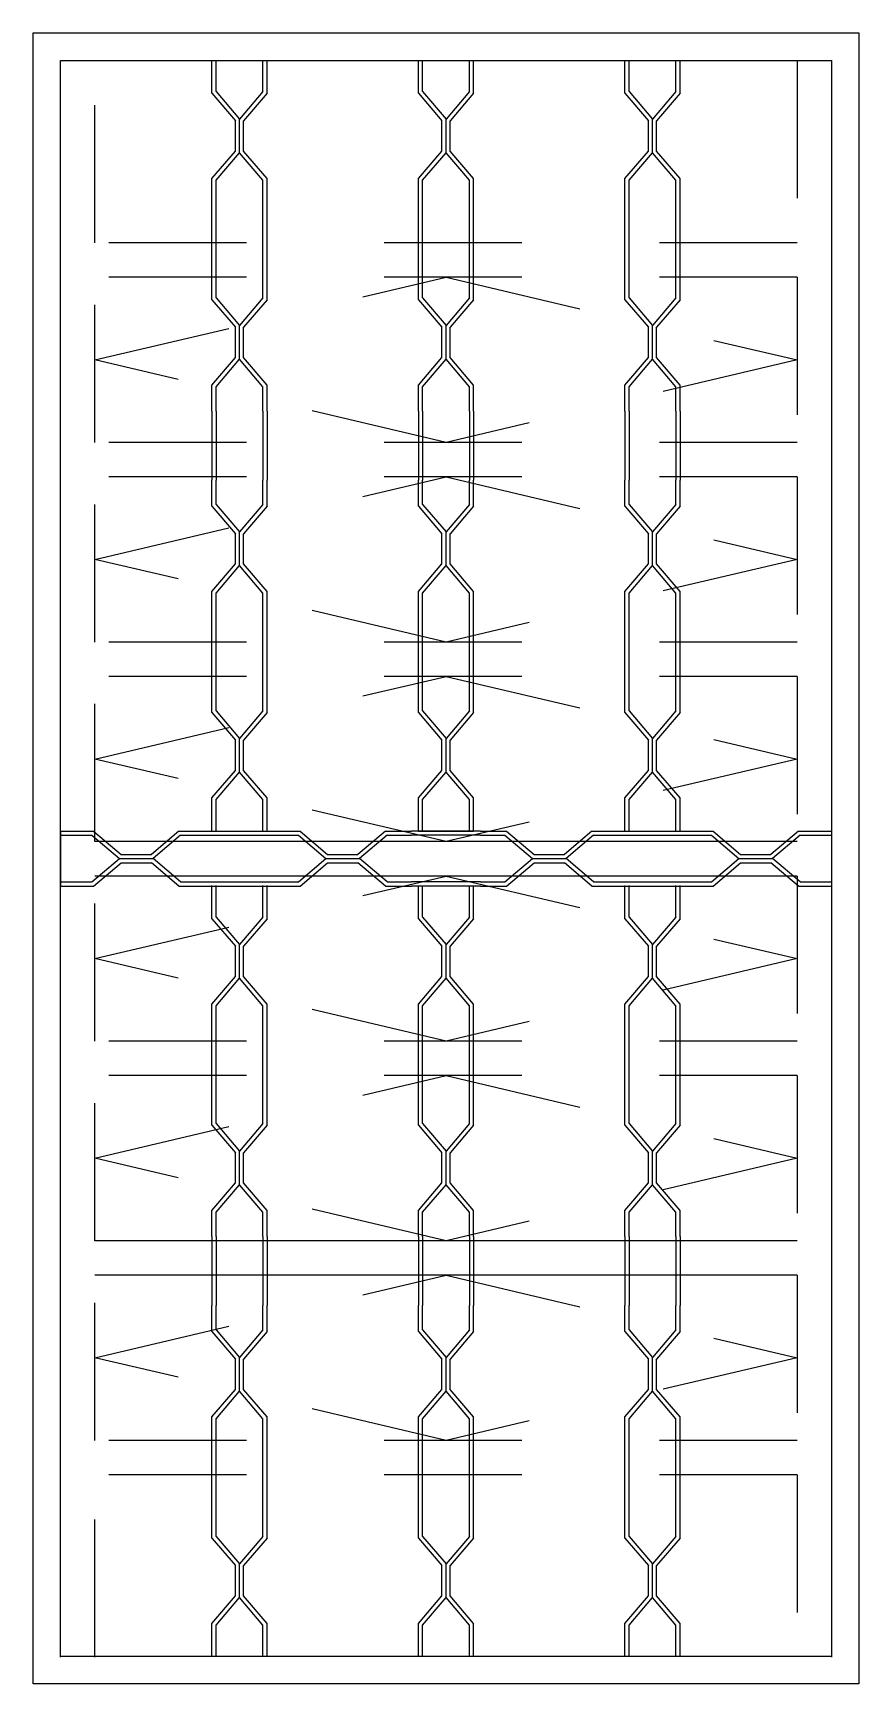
# Model space of a CAD drawing. Header units: millimetres. Extents: x 339.97 to 340.57, y 1310.04 to 1311.24.
import ezdxf

# ---------------------------------------------------------------- set-up
doc = ezdxf.new("R2010")
doc.units = ezdxf.units.MM
doc.header["$LTSCALE"] = 0.5
doc.linetypes.add('HIDDEN2', pattern=[0.1875, 0.125, -0.0625])
doc.layers.add('Gravia_Janelas', color=1, linetype='Continuous')
doc.layers.add('Gravia_Janelas_hidden2', color=1, linetype='HIDDEN2')

msp = doc.modelspace()

# ---------------------------------------------------------------- linework, layer by layer
at = {"layer": 'Gravia_Janelas', "color": 2}
for p, q in [((339.9651, 1310.0445), (339.9651, 1311.244)), ((339.9651, 1311.244), (340.5651, 1311.244)), ((340.5651, 1311.244), (340.5651, 1310.0445)), ((340.5651, 1310.0445), (339.9651, 1310.0445))]:
    msp.add_line(p, q, dxfattribs=at)
at = {"layer": 'Gravia_Janelas'}
for p, q in [((339.9851, 1310.0645), (339.9851, 1311.224)), ((339.9851, 1311.224), (340.5451, 1311.224)), ((340.0951, 1311.2002), (340.0951, 1311.2242)), ((340.0981, 1311.2015), (340.0981, 1311.2242)), ((340.1321, 1311.2015), (340.1321, 1311.2242)), ((340.1351, 1311.2002), (340.1351, 1311.2242)), ((340.2451, 1311.2002), (340.2451, 1311.2242)), ((340.2481, 1311.2015), (340.2481, 1311.2242)), ((340.2821, 1311.2015), (340.2821, 1311.2242)), ((340.2851, 1311.2002), (340.2851, 1311.2242)), ((340.3951, 1311.2002), (340.3951, 1311.2242)), ((340.3981, 1311.2015), (340.3981, 1311.2242)), ((340.4321, 1311.2015), (340.4321, 1311.2242)), ((340.4351, 1311.2002), (340.4351, 1311.2242)), ((340.5451, 1311.224), (340.5451, 1310.0645)), ((340.0951, 1311.2002), (340.1121, 1311.1802)), ((340.0981, 1311.2015), (340.1151, 1311.1815)), ((340.1321, 1311.2015), (340.1151, 1311.1815)), ((340.1351, 1311.2002), (340.1181, 1311.1802)), ((340.2451, 1311.2002), (340.2621, 1311.1802)), ((340.2481, 1311.2015), (340.2651, 1311.1815)), ((340.2821, 1311.2015), (340.2651, 1311.1815)), ((340.2851, 1311.2002), (340.2681, 1311.1802)), ((340.3951, 1311.2002), (340.4121, 1311.1802)), ((340.3981, 1311.2015), (340.4151, 1311.1815)), ((340.4321, 1311.2015), (340.4151, 1311.1815)), ((340.4351, 1311.2002), (340.4181, 1311.1802)), ((340.1121, 1311.1692), (340.1121, 1311.1802)), ((340.1151, 1311.1692), (340.1151, 1311.1815)), ((340.1151, 1311.1692), (340.1151, 1311.1815)), ((340.1181, 1311.1692), (340.1181, 1311.1802)), ((340.2621, 1311.1692), (340.2621, 1311.1802)), ((340.2651, 1311.1692), (340.2651, 1311.1815)), ((340.2651, 1311.1692), (340.2651, 1311.1815)), ((340.2681, 1311.1692), (340.2681, 1311.1802)), ((340.4121, 1311.1692), (340.4121, 1311.1802)), ((340.4151, 1311.1692), (340.4151, 1311.1815)), ((340.4151, 1311.1692), (340.4151, 1311.1815)), ((340.4181, 1311.1692), (340.4181, 1311.1802)), ((340.1121, 1311.1582), (340.1121, 1311.1692)), ((340.1151, 1311.157), (340.1151, 1311.1692)), ((340.1151, 1311.157), (340.1151, 1311.1692)), ((340.1181, 1311.1582), (340.1181, 1311.1692)), ((340.2621, 1311.1582), (340.2621, 1311.1692)), ((340.2651, 1311.157), (340.2651, 1311.1692)), ((340.2651, 1311.157), (340.2651, 1311.1692)), ((340.2681, 1311.1582), (340.2681, 1311.1692)), ((340.4121, 1311.1582), (340.4121, 1311.1692)), ((340.4151, 1311.157), (340.4151, 1311.1692)), ((340.4151, 1311.157), (340.4151, 1311.1692)), ((340.4181, 1311.1582), (340.4181, 1311.1692)), ((340.0951, 1311.1382), (340.1121, 1311.1582)), ((340.0981, 1311.137), (340.1151, 1311.157)), ((340.1321, 1311.137), (340.1151, 1311.157)), ((340.1351, 1311.1382), (340.1181, 1311.1582)), ((340.2451, 1311.1382), (340.2621, 1311.1582)), ((340.2481, 1311.137), (340.2651, 1311.157)), ((340.2821, 1311.137), (340.2651, 1311.157)), ((340.2851, 1311.1382), (340.2681, 1311.1582)), ((340.3951, 1311.1382), (340.4121, 1311.1582)), ((340.3981, 1311.137), (340.4151, 1311.157)), ((340.4321, 1311.137), (340.4151, 1311.157)), ((340.4351, 1311.1382), (340.4181, 1311.1582)), ((340.0951, 1311.0502), (340.0951, 1311.1382)), ((340.1351, 1311.0502), (340.1351, 1311.1382)), ((340.2451, 1311.0502), (340.2451, 1311.1382)), ((340.2851, 1311.0502), (340.2851, 1311.1382)), ((340.3951, 1311.0502), (340.3951, 1311.1382)), ((340.4351, 1311.0502), (340.4351, 1311.1382)), ((340.0981, 1311.0515), (340.0981, 1311.137)), ((340.1321, 1311.0515), (340.1321, 1311.137)), ((340.2481, 1311.0515), (340.2481, 1311.137)), ((340.2821, 1311.0515), (340.2821, 1311.137)), ((340.3981, 1311.0515), (340.3981, 1311.137)), ((340.4321, 1311.0515), (340.4321, 1311.137)), ((340.0951, 1311.0502), (340.1121, 1311.0302)), ((340.0981, 1311.0515), (340.1151, 1311.0315)), ((340.1321, 1311.0515), (340.1151, 1311.0315)), ((340.1351, 1311.0502), (340.1181, 1311.0302)), ((340.2451, 1311.0502), (340.2621, 1311.0302)), ((340.2481, 1311.0515), (340.2651, 1311.0315)), ((340.2821, 1311.0515), (340.2651, 1311.0315)), ((340.2851, 1311.0502), (340.2681, 1311.0302)), ((340.3951, 1311.0502), (340.4121, 1311.0302)), ((340.3981, 1311.0515), (340.4151, 1311.0315)), ((340.4321, 1311.0515), (340.4151, 1311.0315)), ((340.4351, 1311.0502), (340.4181, 1311.0302)), ((340.1121, 1311.0192), (340.1121, 1311.0302)), ((340.1151, 1311.0192), (340.1151, 1311.0315)), ((340.1151, 1311.0192), (340.1151, 1311.0315)), ((340.1181, 1311.0192), (340.1181, 1311.0302)), ((340.2621, 1311.0192), (340.2621, 1311.0302)), ((340.2651, 1311.0192), (340.2651, 1311.0315)), ((340.2651, 1311.0192), (340.2651, 1311.0315)), ((340.2681, 1311.0192), (340.2681, 1311.0302)), ((340.4121, 1311.0192), (340.4121, 1311.0302)), ((340.4151, 1311.0192), (340.4151, 1311.0315)), ((340.4151, 1311.0192), (340.4151, 1311.0315)), ((340.4181, 1311.0192), (340.4181, 1311.0302)), ((340.1121, 1311.0082), (340.1121, 1311.0192)), ((340.1151, 1311.007), (340.1151, 1311.0192)), ((340.1151, 1311.007), (340.1151, 1311.0192)), ((340.1181, 1311.0082), (340.1181, 1311.0192)), ((340.2621, 1311.0082), (340.2621, 1311.0192)), ((340.2651, 1311.007), (340.2651, 1311.0192)), ((340.2651, 1311.007), (340.2651, 1311.0192)), ((340.2681, 1311.0082), (340.2681, 1311.0192)), ((340.4121, 1311.0082), (340.4121, 1311.0192)), ((340.4151, 1311.007), (340.4151, 1311.0192)), ((340.4151, 1311.007), (340.4151, 1311.0192)), ((340.4181, 1311.0082), (340.4181, 1311.0192)), ((340.0951, 1310.9882), (340.1121, 1311.0082)), ((340.0981, 1310.987), (340.1151, 1311.007)), ((340.1321, 1310.987), (340.1151, 1311.007)), ((340.1351, 1310.9882), (340.1181, 1311.0082)), ((340.2451, 1310.9882), (340.2621, 1311.0082)), ((340.2481, 1310.987), (340.2651, 1311.007)), ((340.2821, 1310.987), (340.2651, 1311.007)), ((340.2851, 1310.9882), (340.2681, 1311.0082)), ((340.3951, 1310.9882), (340.4121, 1311.0082)), ((340.3981, 1310.987), (340.4151, 1311.007)), ((340.4321, 1310.987), (340.4151, 1311.007)), ((340.4351, 1310.9882), (340.4181, 1311.0082)), ((340.0951, 1310.9692), (340.0951, 1310.9882)), ((340.0981, 1310.9692), (340.0981, 1310.987)), ((340.1321, 1310.9692), (340.1321, 1310.987)), ((340.1351, 1310.9692), (340.1351, 1310.9882)), ((340.2451, 1310.9692), (340.2451, 1310.9882)), ((340.2481, 1310.9692), (340.2481, 1310.987)), ((340.2821, 1310.9692), (340.2821, 1310.987)), ((340.2851, 1310.9692), (340.2851, 1310.9882)), ((340.3951, 1310.9692), (340.3951, 1310.9882)), ((340.3981, 1310.9692), (340.3981, 1310.987)), ((340.4321, 1310.9692), (340.4321, 1310.987)), ((340.4351, 1310.9692), (340.4351, 1310.9882)), ((340.0951, 1310.9692), (340.0951, 1310.9192)), ((340.0981, 1310.9692), (340.0981, 1310.9192)), ((340.1321, 1310.9692), (340.1321, 1310.9192)), ((340.1351, 1310.9692), (340.1351, 1310.9192)), ((340.2451, 1310.9692), (340.2451, 1310.9192)), ((340.2481, 1310.9692), (340.2481, 1310.9192)), ((340.2821, 1310.9692), (340.2821, 1310.9192)), ((340.2851, 1310.9692), (340.2851, 1310.9192)), ((340.3951, 1310.9692), (340.3951, 1310.9192)), ((340.3981, 1310.9692), (340.3981, 1310.9192)), ((340.4321, 1310.9692), (340.4321, 1310.9192)), ((340.4351, 1310.9692), (340.4351, 1310.9192)), ((340.0951, 1310.9002), (340.0951, 1310.9192)), ((340.0981, 1310.9015), (340.0981, 1310.9192)), ((340.1321, 1310.9015), (340.1321, 1310.9192)), ((340.1351, 1310.9002), (340.1351, 1310.9192)), ((340.2451, 1310.9002), (340.2451, 1310.9192)), ((340.2481, 1310.9015), (340.2481, 1310.9192)), ((340.2821, 1310.9015), (340.2821, 1310.9192)), ((340.2851, 1310.9002), (340.2851, 1310.9192)), ((340.3951, 1310.9002), (340.3951, 1310.9192)), ((340.3981, 1310.9015), (340.3981, 1310.9192)), ((340.4321, 1310.9015), (340.4321, 1310.9192)), ((340.4351, 1310.9002), (340.4351, 1310.9192)), ((340.0951, 1310.9002), (340.1121, 1310.8802)), ((340.0981, 1310.9015), (340.1151, 1310.8815)), ((340.1321, 1310.9015), (340.1151, 1310.8815)), ((340.1351, 1310.9002), (340.1181, 1310.8802)), ((340.2451, 1310.9002), (340.2621, 1310.8802)), ((340.2481, 1310.9015), (340.2651, 1310.8815)), ((340.2821, 1310.9015), (340.2651, 1310.8815)), ((340.2851, 1310.9002), (340.2681, 1310.8802)), ((340.3951, 1310.9002), (340.4121, 1310.8802)), ((340.3981, 1310.9015), (340.4151, 1310.8815)), ((340.4321, 1310.9015), (340.4151, 1310.8815)), ((340.4351, 1310.9002), (340.4181, 1310.8802)), ((340.1121, 1310.8692), (340.1121, 1310.8802)), ((340.1151, 1310.8692), (340.1151, 1310.8815)), ((340.1151, 1310.8692), (340.1151, 1310.8815)), ((340.1181, 1310.8692), (340.1181, 1310.8802)), ((340.2621, 1310.8692), (340.2621, 1310.8802)), ((340.2651, 1310.8692), (340.2651, 1310.8815)), ((340.2651, 1310.8692), (340.2651, 1310.8815)), ((340.2681, 1310.8692), (340.2681, 1310.8802)), ((340.4121, 1310.8692), (340.4121, 1310.8802)), ((340.4151, 1310.8692), (340.4151, 1310.8815)), ((340.4151, 1310.8692), (340.4151, 1310.8815)), ((340.4181, 1310.8692), (340.4181, 1310.8802)), ((340.1121, 1310.8582), (340.1121, 1310.8692)), ((340.1151, 1310.857), (340.1151, 1310.8692)), ((340.1151, 1310.857), (340.1151, 1310.8692)), ((340.1181, 1310.8582), (340.1181, 1310.8692)), ((340.2621, 1310.8582), (340.2621, 1310.8692)), ((340.2651, 1310.857), (340.2651, 1310.8692)), ((340.2651, 1310.857), (340.2651, 1310.8692)), ((340.2681, 1310.8582), (340.2681, 1310.8692)), ((340.4121, 1310.8582), (340.4121, 1310.8692)), ((340.4151, 1310.857), (340.4151, 1310.8692)), ((340.4151, 1310.857), (340.4151, 1310.8692)), ((340.4181, 1310.8582), (340.4181, 1310.8692)), ((340.0951, 1310.8382), (340.1121, 1310.8582)), ((340.0981, 1310.837), (340.1151, 1310.857)), ((340.1321, 1310.837), (340.1151, 1310.857)), ((340.1351, 1310.8382), (340.1181, 1310.8582)), ((340.2451, 1310.8382), (340.2621, 1310.8582)), ((340.2481, 1310.837), (340.2651, 1310.857)), ((340.2821, 1310.837), (340.2651, 1310.857)), ((340.2851, 1310.8382), (340.2681, 1310.8582)), ((340.3951, 1310.8382), (340.4121, 1310.8582)), ((340.3981, 1310.837), (340.4151, 1310.857)), ((340.4321, 1310.837), (340.4151, 1310.857)), ((340.4351, 1310.8382), (340.4181, 1310.8582)), ((340.0951, 1310.7502), (340.0951, 1310.8382)), ((340.1351, 1310.7502), (340.1351, 1310.8382)), ((340.2451, 1310.7502), (340.2451, 1310.8382)), ((340.2851, 1310.7502), (340.2851, 1310.8382)), ((340.3951, 1310.7502), (340.3951, 1310.8382)), ((340.4351, 1310.7502), (340.4351, 1310.8382)), ((340.0981, 1310.7515), (340.0981, 1310.837)), ((340.1321, 1310.7515), (340.1321, 1310.837)), ((340.2481, 1310.7515), (340.2481, 1310.837)), ((340.2821, 1310.7515), (340.2821, 1310.837)), ((340.3981, 1310.7515), (340.3981, 1310.837)), ((340.4321, 1310.7515), (340.4321, 1310.837)), ((340.0951, 1310.7502), (340.1121, 1310.7302)), ((340.0981, 1310.7515), (340.1151, 1310.7315)), ((340.1321, 1310.7515), (340.1151, 1310.7315)), ((340.1351, 1310.7502), (340.1181, 1310.7302)), ((340.2451, 1310.7502), (340.2621, 1310.7302)), ((340.2481, 1310.7515), (340.2651, 1310.7315)), ((340.2821, 1310.7515), (340.2651, 1310.7315)), ((340.2851, 1310.7502), (340.2681, 1310.7302)), ((340.3951, 1310.7502), (340.4121, 1310.7302)), ((340.3981, 1310.7515), (340.4151, 1310.7315)), ((340.4321, 1310.7515), (340.4151, 1310.7315)), ((340.4351, 1310.7502), (340.4181, 1310.7302)), ((340.1121, 1310.7192), (340.1121, 1310.7302)), ((340.1151, 1310.7192), (340.1151, 1310.7315)), ((340.1151, 1310.7192), (340.1151, 1310.7315)), ((340.1181, 1310.7192), (340.1181, 1310.7302)), ((340.2621, 1310.7192), (340.2621, 1310.7302)), ((340.2651, 1310.7192), (340.2651, 1310.7315)), ((340.2651, 1310.7192), (340.2651, 1310.7315)), ((340.2681, 1310.7192), (340.2681, 1310.7302)), ((340.4121, 1310.7192), (340.4121, 1310.7302)), ((340.4151, 1310.7192), (340.4151, 1310.7315)), ((340.4151, 1310.7192), (340.4151, 1310.7315)), ((340.4181, 1310.7192), (340.4181, 1310.7302)), ((340.1121, 1310.7082), (340.1121, 1310.7192)), ((340.1151, 1310.707), (340.1151, 1310.7192)), ((340.1151, 1310.707), (340.1151, 1310.7192)), ((340.1181, 1310.7082), (340.1181, 1310.7192)), ((340.2621, 1310.7082), (340.2621, 1310.7192)), ((340.2651, 1310.707), (340.2651, 1310.7192)), ((340.2651, 1310.707), (340.2651, 1310.7192)), ((340.2681, 1310.7082), (340.2681, 1310.7192)), ((340.4121, 1310.7082), (340.4121, 1310.7192)), ((340.4151, 1310.707), (340.4151, 1310.7192)), ((340.4151, 1310.707), (340.4151, 1310.7192)), ((340.4181, 1310.7082), (340.4181, 1310.7192)), ((340.0951, 1310.6882), (340.1121, 1310.7082)), ((340.0981, 1310.687), (340.1151, 1310.707)), ((340.1321, 1310.687), (340.1151, 1310.707)), ((340.1351, 1310.6882), (340.1181, 1310.7082)), ((340.2451, 1310.6882), (340.2621, 1310.7082)), ((340.2481, 1310.687), (340.2651, 1310.707)), ((340.2821, 1310.687), (340.2651, 1310.707)), ((340.2851, 1310.6882), (340.2681, 1310.7082)), ((340.3951, 1310.6882), (340.4121, 1310.7082)), ((340.3981, 1310.687), (340.4151, 1310.707)), ((340.4321, 1310.687), (340.4151, 1310.707)), ((340.4351, 1310.6882), (340.4181, 1310.7082)), ((340.0951, 1310.6642), (340.0951, 1310.6882)), ((340.0981, 1310.6642), (340.0981, 1310.687)), ((340.1321, 1310.6642), (340.1321, 1310.687)), ((340.1351, 1310.6642), (340.1351, 1310.6882)), ((340.2451, 1310.6642), (340.2451, 1310.6882)), ((340.2481, 1310.6642), (340.2481, 1310.687)), ((340.2821, 1310.6642), (340.2821, 1310.687)), ((340.2851, 1310.6642), (340.2851, 1310.6882)), ((340.3951, 1310.6642), (340.3951, 1310.6882)), ((340.3981, 1310.6642), (340.3981, 1310.687)), ((340.4321, 1310.6642), (340.4321, 1310.687)), ((340.4351, 1310.6642), (340.4351, 1310.6882)), ((339.9851, 1310.6642), (340.0091, 1310.6642)), ((339.9851, 1310.6642), (339.9851, 1310.6242)), ((339.9851, 1310.6612), (340.0079, 1310.6612)), ((340.0079, 1310.6612), (340.0279, 1310.6442)), ((340.0091, 1310.6642), (340.0291, 1310.6472)), ((340.0711, 1310.6642), (340.0511, 1310.6472)), ((340.0723, 1310.6612), (340.0523, 1310.6442)), ((340.0711, 1310.6642), (340.1591, 1310.6642)), ((340.0723, 1310.6612), (340.1579, 1310.6612)), ((340.0951, 1310.6642), (340.1351, 1310.6642)), ((340.1579, 1310.6612), (340.1779, 1310.6442)), ((340.1591, 1310.6642), (340.1791, 1310.6472)), ((340.2211, 1310.6642), (340.2011, 1310.6472)), ((340.2223, 1310.6612), (340.2023, 1310.6442)), ((340.2211, 1310.6642), (340.2401, 1310.6642)), ((340.2223, 1310.6612), (340.2401, 1310.6612)), ((340.2901, 1310.6642), (340.2401, 1310.6642)), ((340.2901, 1310.6612), (340.2401, 1310.6612)), ((340.2451, 1310.6642), (340.2851, 1310.6642)), ((340.2901, 1310.6642), (340.3091, 1310.6642)), ((340.2901, 1310.6612), (340.3079, 1310.6612)), ((340.3079, 1310.6612), (340.3279, 1310.6442)), ((340.3091, 1310.6642), (340.3291, 1310.6472)), ((340.3711, 1310.6642), (340.3511, 1310.6472)), ((340.3723, 1310.6612), (340.3523, 1310.6442)), ((340.3711, 1310.6642), (340.4591, 1310.6642)), ((340.3723, 1310.6612), (340.4579, 1310.6612)), ((340.3951, 1310.6642), (340.4351, 1310.6642)), ((340.4579, 1310.6612), (340.4779, 1310.6442)), ((340.4591, 1310.6642), (340.4791, 1310.6472)), ((340.5211, 1310.6642), (340.5011, 1310.6472)), ((340.5223, 1310.6612), (340.5023, 1310.6442)), ((340.5211, 1310.6642), (340.5451, 1310.6642)), ((340.5223, 1310.6612), (340.5451, 1310.6612)), ((340.5451, 1310.6642), (340.5451, 1310.6242)), ((340.0291, 1310.6472), (340.0401, 1310.6472)), ((340.0401, 1310.6472), (340.0511, 1310.6472)), ((340.1791, 1310.6472), (340.1901, 1310.6472)), ((340.1901, 1310.6472), (340.2011, 1310.6472)), ((340.3291, 1310.6472), (340.3401, 1310.6472)), ((340.3401, 1310.6472), (340.3511, 1310.6472)), ((340.4791, 1310.6472), (340.4901, 1310.6472)), ((340.4901, 1310.6472), (340.5011, 1310.6472)), ((340.0079, 1310.6272), (340.0279, 1310.6442)), ((340.0091, 1310.6242), (340.0291, 1310.6412)), ((340.0279, 1310.6442), (340.0401, 1310.6442)), ((340.0279, 1310.6442), (340.0401, 1310.6442)), ((340.0291, 1310.6412), (340.0401, 1310.6412)), ((340.0401, 1310.6442), (340.0523, 1310.6442)), ((340.0401, 1310.6442), (340.0523, 1310.6442)), ((340.0401, 1310.6412), (340.0511, 1310.6412)), ((340.0711, 1310.6242), (340.0511, 1310.6412)), ((340.0723, 1310.6272), (340.0523, 1310.6442)), ((340.1579, 1310.6272), (340.1779, 1310.6442)), ((340.1591, 1310.6242), (340.1791, 1310.6412)), ((340.1779, 1310.6442), (340.1901, 1310.6442)), ((340.1779, 1310.6442), (340.1901, 1310.6442)), ((340.1791, 1310.6412), (340.1901, 1310.6412)), ((340.1901, 1310.6442), (340.2023, 1310.6442)), ((340.1901, 1310.6442), (340.2023, 1310.6442)), ((340.1901, 1310.6412), (340.2011, 1310.6412)), ((340.2211, 1310.6242), (340.2011, 1310.6412)), ((340.2223, 1310.6272), (340.2023, 1310.6442)), ((340.3079, 1310.6272), (340.3279, 1310.6442)), ((340.3091, 1310.6242), (340.3291, 1310.6412)), ((340.3279, 1310.6442), (340.3401, 1310.6442)), ((340.3279, 1310.6442), (340.3401, 1310.6442)), ((340.3291, 1310.6412), (340.3401, 1310.6412)), ((340.3401, 1310.6442), (340.3523, 1310.6442)), ((340.3401, 1310.6442), (340.3523, 1310.6442)), ((340.3401, 1310.6412), (340.3511, 1310.6412)), ((340.3711, 1310.6242), (340.3511, 1310.6412)), ((340.3723, 1310.6272), (340.3523, 1310.6442)), ((340.4579, 1310.6272), (340.4779, 1310.6442)), ((340.4591, 1310.6242), (340.4791, 1310.6412)), ((340.4779, 1310.6442), (340.4901, 1310.6442)), ((340.4779, 1310.6442), (340.4901, 1310.6442)), ((340.4791, 1310.6412), (340.4901, 1310.6412)), ((340.4901, 1310.6442), (340.5023, 1310.6442)), ((340.4901, 1310.6442), (340.5023, 1310.6442)), ((340.4901, 1310.6412), (340.5011, 1310.6412)), ((340.5211, 1310.6242), (340.5011, 1310.6412)), ((340.5223, 1310.6272), (340.5023, 1310.6442)), ((339.9851, 1310.6272), (340.0079, 1310.6272)), ((339.9851, 1310.6242), (340.0091, 1310.6242)), ((340.0711, 1310.6242), (340.1591, 1310.6242)), ((340.0723, 1310.6272), (340.1579, 1310.6272)), ((340.0951, 1310.6005), (340.0951, 1310.6245)), ((340.0981, 1310.6017), (340.0981, 1310.6245)), ((340.1321, 1310.6017), (340.1321, 1310.6245)), ((340.1351, 1310.6005), (340.1351, 1310.6245)), ((340.2211, 1310.6242), (340.2401, 1310.6242)), ((340.2223, 1310.6272), (340.2401, 1310.6272)), ((340.2901, 1310.6272), (340.2401, 1310.6272)), ((340.2901, 1310.6242), (340.2401, 1310.6242)), ((340.2451, 1310.6005), (340.2451, 1310.6245)), ((340.2481, 1310.6017), (340.2481, 1310.6245)), ((340.2821, 1310.6017), (340.2821, 1310.6245)), ((340.2851, 1310.6005), (340.2851, 1310.6245)), ((340.2901, 1310.6272), (340.3079, 1310.6272)), ((340.2901, 1310.6242), (340.3091, 1310.6242)), ((340.3711, 1310.6242), (340.4591, 1310.6242)), ((340.3723, 1310.6272), (340.4579, 1310.6272)), ((340.3951, 1310.6005), (340.3951, 1310.6245)), ((340.3981, 1310.6017), (340.3981, 1310.6245)), ((340.4321, 1310.6017), (340.4321, 1310.6245)), ((340.4351, 1310.6005), (340.4351, 1310.6245)), ((340.5211, 1310.6242), (340.5451, 1310.6242)), ((340.5223, 1310.6272), (340.5451, 1310.6272)), ((340.0951, 1310.6005), (340.1121, 1310.5805)), ((340.0981, 1310.6017), (340.1151, 1310.5817)), ((340.1321, 1310.6017), (340.1151, 1310.5817)), ((340.1351, 1310.6005), (340.1181, 1310.5805)), ((340.2451, 1310.6005), (340.2621, 1310.5805)), ((340.2481, 1310.6017), (340.2651, 1310.5817)), ((340.2821, 1310.6017), (340.2651, 1310.5817)), ((340.2851, 1310.6005), (340.2681, 1310.5805)), ((340.3951, 1310.6005), (340.4121, 1310.5805)), ((340.3981, 1310.6017), (340.4151, 1310.5817)), ((340.4321, 1310.6017), (340.4151, 1310.5817)), ((340.4351, 1310.6005), (340.4181, 1310.5805)), ((340.1121, 1310.5695), (340.1121, 1310.5805)), ((340.1151, 1310.5695), (340.1151, 1310.5817)), ((340.1151, 1310.5695), (340.1151, 1310.5817)), ((340.1181, 1310.5695), (340.1181, 1310.5805)), ((340.2621, 1310.5695), (340.2621, 1310.5805)), ((340.2651, 1310.5695), (340.2651, 1310.5817)), ((340.2651, 1310.5695), (340.2651, 1310.5817)), ((340.2681, 1310.5695), (340.2681, 1310.5805)), ((340.4121, 1310.5695), (340.4121, 1310.5805)), ((340.4151, 1310.5695), (340.4151, 1310.5817)), ((340.4151, 1310.5695), (340.4151, 1310.5817)), ((340.4181, 1310.5695), (340.4181, 1310.5805)), ((340.1121, 1310.5585), (340.1121, 1310.5695)), ((340.1151, 1310.5572), (340.1151, 1310.5695)), ((340.1151, 1310.5572), (340.1151, 1310.5695)), ((340.1181, 1310.5585), (340.1181, 1310.5695)), ((340.2621, 1310.5585), (340.2621, 1310.5695)), ((340.2651, 1310.5572), (340.2651, 1310.5695)), ((340.2651, 1310.5572), (340.2651, 1310.5695)), ((340.2681, 1310.5585), (340.2681, 1310.5695)), ((340.4121, 1310.5585), (340.4121, 1310.5695)), ((340.4151, 1310.5572), (340.4151, 1310.5695)), ((340.4151, 1310.5572), (340.4151, 1310.5695)), ((340.4181, 1310.5585), (340.4181, 1310.5695)), ((340.0951, 1310.5385), (340.1121, 1310.5585)), ((340.0981, 1310.5372), (340.1151, 1310.5572)), ((340.1321, 1310.5372), (340.1151, 1310.5572)), ((340.1351, 1310.5385), (340.1181, 1310.5585)), ((340.2451, 1310.5385), (340.2621, 1310.5585)), ((340.2481, 1310.5372), (340.2651, 1310.5572)), ((340.2821, 1310.5372), (340.2651, 1310.5572)), ((340.2851, 1310.5385), (340.2681, 1310.5585)), ((340.3951, 1310.5385), (340.4121, 1310.5585)), ((340.3981, 1310.5372), (340.4151, 1310.5572)), ((340.4321, 1310.5372), (340.4151, 1310.5572)), ((340.4351, 1310.5385), (340.4181, 1310.5585)), ((340.0951, 1310.4505), (340.0951, 1310.5385)), ((340.1351, 1310.4505), (340.1351, 1310.5385)), ((340.2451, 1310.4505), (340.2451, 1310.5385)), ((340.2851, 1310.4505), (340.2851, 1310.5385)), ((340.3951, 1310.4505), (340.3951, 1310.5385)), ((340.4351, 1310.4505), (340.4351, 1310.5385)), ((340.0981, 1310.4517), (340.0981, 1310.5372)), ((340.1321, 1310.4517), (340.1321, 1310.5372)), ((340.2481, 1310.4517), (340.2481, 1310.5372)), ((340.2821, 1310.4517), (340.2821, 1310.5372)), ((340.3981, 1310.4517), (340.3981, 1310.5372)), ((340.4321, 1310.4517), (340.4321, 1310.5372)), ((340.0951, 1310.4505), (340.1121, 1310.4305)), ((340.0981, 1310.4517), (340.1151, 1310.4317)), ((340.1321, 1310.4517), (340.1151, 1310.4317)), ((340.1351, 1310.4505), (340.1181, 1310.4305)), ((340.2451, 1310.4505), (340.2621, 1310.4305)), ((340.2481, 1310.4517), (340.2651, 1310.4317)), ((340.2821, 1310.4517), (340.2651, 1310.4317)), ((340.2851, 1310.4505), (340.2681, 1310.4305)), ((340.3951, 1310.4505), (340.4121, 1310.4305)), ((340.3981, 1310.4517), (340.4151, 1310.4317)), ((340.4321, 1310.4517), (340.4151, 1310.4317)), ((340.4351, 1310.4505), (340.4181, 1310.4305)), ((340.1121, 1310.4195), (340.1121, 1310.4305)), ((340.1151, 1310.4195), (340.1151, 1310.4317)), ((340.1151, 1310.4195), (340.1151, 1310.4317)), ((340.1181, 1310.4195), (340.1181, 1310.4305)), ((340.2621, 1310.4195), (340.2621, 1310.4305)), ((340.2651, 1310.4195), (340.2651, 1310.4317)), ((340.2651, 1310.4195), (340.2651, 1310.4317)), ((340.2681, 1310.4195), (340.2681, 1310.4305)), ((340.4121, 1310.4195), (340.4121, 1310.4305)), ((340.4151, 1310.4195), (340.4151, 1310.4317)), ((340.4151, 1310.4195), (340.4151, 1310.4317)), ((340.4181, 1310.4195), (340.4181, 1310.4305)), ((340.1121, 1310.4085), (340.1121, 1310.4195)), ((340.1151, 1310.4072), (340.1151, 1310.4195)), ((340.1151, 1310.4072), (340.1151, 1310.4195)), ((340.1181, 1310.4085), (340.1181, 1310.4195)), ((340.2621, 1310.4085), (340.2621, 1310.4195)), ((340.2651, 1310.4072), (340.2651, 1310.4195)), ((340.2651, 1310.4072), (340.2651, 1310.4195)), ((340.2681, 1310.4085), (340.2681, 1310.4195)), ((340.4121, 1310.4085), (340.4121, 1310.4195)), ((340.4151, 1310.4072), (340.4151, 1310.4195)), ((340.4151, 1310.4072), (340.4151, 1310.4195)), ((340.4181, 1310.4085), (340.4181, 1310.4195)), ((340.0951, 1310.3885), (340.1121, 1310.4085)), ((340.0981, 1310.3872), (340.1151, 1310.4072)), ((340.1321, 1310.3872), (340.1151, 1310.4072)), ((340.1351, 1310.3885), (340.1181, 1310.4085)), ((340.2451, 1310.3885), (340.2621, 1310.4085)), ((340.2481, 1310.3872), (340.2651, 1310.4072)), ((340.2821, 1310.3872), (340.2651, 1310.4072)), ((340.2851, 1310.3885), (340.2681, 1310.4085)), ((340.3951, 1310.3885), (340.4121, 1310.4085)), ((340.3981, 1310.3872), (340.4151, 1310.4072)), ((340.4321, 1310.3872), (340.4151, 1310.4072)), ((340.4351, 1310.3885), (340.4181, 1310.4085)), ((340.0951, 1310.3695), (340.0951, 1310.3885)), ((340.0981, 1310.3695), (340.0981, 1310.3872)), ((340.1321, 1310.3695), (340.1321, 1310.3872)), ((340.1351, 1310.3695), (340.1351, 1310.3885)), ((340.2451, 1310.3695), (340.2451, 1310.3885)), ((340.2481, 1310.3695), (340.2481, 1310.3872)), ((340.2821, 1310.3695), (340.2821, 1310.3872)), ((340.2851, 1310.3695), (340.2851, 1310.3885)), ((340.3951, 1310.3695), (340.3951, 1310.3885)), ((340.3981, 1310.3695), (340.3981, 1310.3872)), ((340.4321, 1310.3695), (340.4321, 1310.3872)), ((340.4351, 1310.3695), (340.4351, 1310.3885)), ((340.0951, 1310.3695), (340.0951, 1310.3195)), ((340.0981, 1310.3695), (340.0981, 1310.3195)), ((340.1321, 1310.3695), (340.1321, 1310.3195)), ((340.1351, 1310.3695), (340.1351, 1310.3195)), ((340.2451, 1310.3695), (340.2451, 1310.3195)), ((340.2481, 1310.3695), (340.2481, 1310.3195)), ((340.2821, 1310.3695), (340.2821, 1310.3195)), ((340.2851, 1310.3695), (340.2851, 1310.3195)), ((340.3951, 1310.3695), (340.3951, 1310.3195)), ((340.3981, 1310.3695), (340.3981, 1310.3195)), ((340.4321, 1310.3695), (340.4321, 1310.3195)), ((340.4351, 1310.3695), (340.4351, 1310.3195)), ((340.0951, 1310.3005), (340.0951, 1310.3195)), ((340.0981, 1310.3017), (340.0981, 1310.3195)), ((340.1321, 1310.3017), (340.1321, 1310.3195)), ((340.1351, 1310.3005), (340.1351, 1310.3195)), ((340.2451, 1310.3005), (340.2451, 1310.3195)), ((340.2481, 1310.3017), (340.2481, 1310.3195)), ((340.2821, 1310.3017), (340.2821, 1310.3195)), ((340.2851, 1310.3005), (340.2851, 1310.3195)), ((340.3951, 1310.3005), (340.3951, 1310.3195)), ((340.3981, 1310.3017), (340.3981, 1310.3195)), ((340.4321, 1310.3017), (340.4321, 1310.3195)), ((340.4351, 1310.3005), (340.4351, 1310.3195)), ((340.0951, 1310.3005), (340.1121, 1310.2805)), ((340.0981, 1310.3017), (340.1151, 1310.2817)), ((340.1321, 1310.3017), (340.1151, 1310.2817)), ((340.1351, 1310.3005), (340.1181, 1310.2805)), ((340.2451, 1310.3005), (340.2621, 1310.2805)), ((340.2481, 1310.3017), (340.2651, 1310.2817)), ((340.2821, 1310.3017), (340.2651, 1310.2817)), ((340.2851, 1310.3005), (340.2681, 1310.2805)), ((340.3951, 1310.3005), (340.4121, 1310.2805)), ((340.3981, 1310.3017), (340.4151, 1310.2817)), ((340.4321, 1310.3017), (340.4151, 1310.2817)), ((340.4351, 1310.3005), (340.4181, 1310.2805)), ((340.1121, 1310.2695), (340.1121, 1310.2805)), ((340.1151, 1310.2695), (340.1151, 1310.2817)), ((340.1151, 1310.2695), (340.1151, 1310.2817)), ((340.1181, 1310.2695), (340.1181, 1310.2805)), ((340.2621, 1310.2695), (340.2621, 1310.2805)), ((340.2651, 1310.2695), (340.2651, 1310.2817)), ((340.2651, 1310.2695), (340.2651, 1310.2817)), ((340.2681, 1310.2695), (340.2681, 1310.2805)), ((340.4121, 1310.2695), (340.4121, 1310.2805)), ((340.4151, 1310.2695), (340.4151, 1310.2817)), ((340.4151, 1310.2695), (340.4151, 1310.2817)), ((340.4181, 1310.2695), (340.4181, 1310.2805)), ((340.1121, 1310.2585), (340.1121, 1310.2695)), ((340.1151, 1310.2572), (340.1151, 1310.2695)), ((340.1151, 1310.2572), (340.1151, 1310.2695)), ((340.1181, 1310.2585), (340.1181, 1310.2695)), ((340.2621, 1310.2585), (340.2621, 1310.2695)), ((340.2651, 1310.2572), (340.2651, 1310.2695)), ((340.2651, 1310.2572), (340.2651, 1310.2695)), ((340.2681, 1310.2585), (340.2681, 1310.2695)), ((340.4121, 1310.2585), (340.4121, 1310.2695)), ((340.4151, 1310.2572), (340.4151, 1310.2695)), ((340.4151, 1310.2572), (340.4151, 1310.2695)), ((340.4181, 1310.2585), (340.4181, 1310.2695)), ((340.0951, 1310.2385), (340.1121, 1310.2585)), ((340.0981, 1310.2372), (340.1151, 1310.2572)), ((340.1321, 1310.2372), (340.1151, 1310.2572)), ((340.1351, 1310.2385), (340.1181, 1310.2585)), ((340.2451, 1310.2385), (340.2621, 1310.2585)), ((340.2481, 1310.2372), (340.2651, 1310.2572)), ((340.2821, 1310.2372), (340.2651, 1310.2572)), ((340.2851, 1310.2385), (340.2681, 1310.2585)), ((340.3951, 1310.2385), (340.4121, 1310.2585)), ((340.3981, 1310.2372), (340.4151, 1310.2572)), ((340.4321, 1310.2372), (340.4151, 1310.2572)), ((340.4351, 1310.2385), (340.4181, 1310.2585)), ((340.0951, 1310.1505), (340.0951, 1310.2385)), ((340.1351, 1310.1505), (340.1351, 1310.2385)), ((340.2451, 1310.1505), (340.2451, 1310.2385)), ((340.2851, 1310.1505), (340.2851, 1310.2385)), ((340.3951, 1310.1505), (340.3951, 1310.2385)), ((340.4351, 1310.1505), (340.4351, 1310.2385)), ((340.0981, 1310.1517), (340.0981, 1310.2372)), ((340.1321, 1310.1517), (340.1321, 1310.2372)), ((340.2481, 1310.1517), (340.2481, 1310.2372)), ((340.2821, 1310.1517), (340.2821, 1310.2372)), ((340.3981, 1310.1517), (340.3981, 1310.2372)), ((340.4321, 1310.1517), (340.4321, 1310.2372)), ((340.0951, 1310.1505), (340.1121, 1310.1305)), ((340.0981, 1310.1517), (340.1151, 1310.1317)), ((340.1321, 1310.1517), (340.1151, 1310.1317)), ((340.1351, 1310.1505), (340.1181, 1310.1305)), ((340.2451, 1310.1505), (340.2621, 1310.1305)), ((340.2481, 1310.1517), (340.2651, 1310.1317)), ((340.2821, 1310.1517), (340.2651, 1310.1317)), ((340.2851, 1310.1505), (340.2681, 1310.1305)), ((340.3951, 1310.1505), (340.4121, 1310.1305)), ((340.3981, 1310.1517), (340.4151, 1310.1317)), ((340.4321, 1310.1517), (340.4151, 1310.1317)), ((340.4351, 1310.1505), (340.4181, 1310.1305)), ((340.1121, 1310.1195), (340.1121, 1310.1305)), ((340.1151, 1310.1195), (340.1151, 1310.1317)), ((340.1151, 1310.1195), (340.1151, 1310.1317)), ((340.1181, 1310.1195), (340.1181, 1310.1305)), ((340.2621, 1310.1195), (340.2621, 1310.1305)), ((340.2651, 1310.1195), (340.2651, 1310.1317)), ((340.2651, 1310.1195), (340.2651, 1310.1317)), ((340.2681, 1310.1195), (340.2681, 1310.1305)), ((340.4121, 1310.1195), (340.4121, 1310.1305)), ((340.4151, 1310.1195), (340.4151, 1310.1317)), ((340.4151, 1310.1195), (340.4151, 1310.1317)), ((340.4181, 1310.1195), (340.4181, 1310.1305)), ((340.1121, 1310.1085), (340.1121, 1310.1195)), ((340.1151, 1310.1072), (340.1151, 1310.1195)), ((340.1151, 1310.1072), (340.1151, 1310.1195)), ((340.1181, 1310.1085), (340.1181, 1310.1195)), ((340.2621, 1310.1085), (340.2621, 1310.1195)), ((340.2651, 1310.1072), (340.2651, 1310.1195)), ((340.2651, 1310.1072), (340.2651, 1310.1195)), ((340.2681, 1310.1085), (340.2681, 1310.1195)), ((340.4121, 1310.1085), (340.4121, 1310.1195)), ((340.4151, 1310.1072), (340.4151, 1310.1195)), ((340.4151, 1310.1072), (340.4151, 1310.1195)), ((340.4181, 1310.1085), (340.4181, 1310.1195)), ((340.0951, 1310.0885), (340.1121, 1310.1085)), ((340.0981, 1310.0872), (340.1151, 1310.1072)), ((340.1321, 1310.0872), (340.1151, 1310.1072)), ((340.1351, 1310.0885), (340.1181, 1310.1085)), ((340.2451, 1310.0885), (340.2621, 1310.1085)), ((340.2481, 1310.0872), (340.2651, 1310.1072)), ((340.2821, 1310.0872), (340.2651, 1310.1072)), ((340.2851, 1310.0885), (340.2681, 1310.1085)), ((340.3951, 1310.0885), (340.4121, 1310.1085)), ((340.3981, 1310.0872), (340.4151, 1310.1072)), ((340.4321, 1310.0872), (340.4151, 1310.1072)), ((340.4351, 1310.0885), (340.4181, 1310.1085)), ((340.0951, 1310.0645), (340.0951, 1310.0885)), ((340.0981, 1310.0645), (340.0981, 1310.0872)), ((340.1321, 1310.0645), (340.1321, 1310.0872)), ((340.1351, 1310.0645), (340.1351, 1310.0885)), ((340.2451, 1310.0645), (340.2451, 1310.0885)), ((340.2481, 1310.0645), (340.2481, 1310.0872)), ((340.2821, 1310.0645), (340.2821, 1310.0872)), ((340.2851, 1310.0645), (340.2851, 1310.0885)), ((340.3951, 1310.0645), (340.3951, 1310.0885)), ((340.3981, 1310.0645), (340.3981, 1310.0872)), ((340.4321, 1310.0645), (340.4321, 1310.0872)), ((340.4351, 1310.0645), (340.4351, 1310.0885)), ((340.5451, 1310.0645), (339.9851, 1310.0645))]:
    msp.add_line(p, q, dxfattribs=at)
at = {"layer": 'Gravia_Janelas', "linetype": 'Continuous'}
for p, q in [((339.9851, 1310.064), (339.9851, 1311.224)), ((340.5451, 1311.224), (340.5451, 1310.064)), ((340.5201, 1310.6565), (340.0101, 1310.6565)), ((340.5201, 1310.6315), (340.0101, 1310.6315)), ((340.5201, 1310.3665), (340.0101, 1310.3665)), ((340.5201, 1310.3415), (340.0101, 1310.3415))]:
    msp.add_line(p, q, dxfattribs=at)
at = {"layer": 'Gravia_Janelas', "linetype": 'HIDDEN2', "ltscale": 0.5}
for p, q in [((340.0101, 1311.0915), (340.0101, 1311.224)), ((340.5201, 1311.224), (340.5201, 1311.0915)), ((340.5201, 1311.0915), (340.0101, 1311.0915)), ((340.5201, 1311.0665), (340.0101, 1311.0665)), ((340.0101, 1310.9465), (340.0101, 1311.0665)), ((340.5201, 1311.0665), (340.5201, 1310.9465)), ((340.5201, 1310.9465), (340.0101, 1310.9465)), ((340.5201, 1310.9215), (340.0101, 1310.9215)), ((340.0101, 1310.8015), (340.0101, 1310.9215)), ((340.5201, 1310.9215), (340.5201, 1310.8015)), ((340.5201, 1310.8015), (340.0101, 1310.8015)), ((340.5201, 1310.7765), (340.0101, 1310.7765)), ((340.0101, 1310.6565), (340.0101, 1310.7765)), ((340.5201, 1310.7765), (340.5201, 1310.6565)), ((340.0101, 1310.5115), (340.0101, 1310.6315)), ((340.5201, 1310.6315), (340.5201, 1310.5115)), ((340.5201, 1310.5115), (340.0101, 1310.5115)), ((340.5201, 1310.4865), (340.0101, 1310.4865)), ((340.0101, 1310.3665), (340.0101, 1310.4865)), ((340.5201, 1310.4865), (340.5201, 1310.3665)), ((340.0101, 1310.2215), (340.0101, 1310.3415)), ((340.5201, 1310.3415), (340.5201, 1310.2215)), ((340.5201, 1310.2215), (340.0101, 1310.2215)), ((340.0101, 1310.064), (340.0101, 1310.1965)), ((340.5201, 1310.1965), (340.0101, 1310.1965)), ((340.5201, 1310.1965), (340.5201, 1310.064))]:
    msp.add_line(p, q, dxfattribs=at)
at = {"layer": 'Gravia_Janelas_hidden2'}
for p, q in [((340.0101, 1311.0065), (340.2651, 1311.0665)), ((340.2651, 1311.0665), (340.5201, 1311.0065)), ((340.2651, 1310.9465), (340.0101, 1311.0065)), ((340.5201, 1311.0065), (340.2651, 1310.9465)), ((340.0101, 1310.8615), (340.2651, 1310.9215)), ((340.2651, 1310.9215), (340.5201, 1310.8615)), ((340.2651, 1310.8015), (340.0101, 1310.8615)), ((340.5201, 1310.8615), (340.2651, 1310.8015)), ((340.0101, 1310.7165), (340.2651, 1310.7765)), ((340.2651, 1310.7765), (340.5201, 1310.7165)), ((340.2651, 1310.6565), (340.0101, 1310.7165)), ((340.5201, 1310.7165), (340.2651, 1310.6565)), ((340.0101, 1310.5715), (340.2651, 1310.6315)), ((340.2651, 1310.6315), (340.5201, 1310.5715)), ((340.2651, 1310.5115), (340.0101, 1310.5715)), ((340.5201, 1310.5715), (340.2651, 1310.5115)), ((340.0101, 1310.4265), (340.2651, 1310.4865)), ((340.2651, 1310.4865), (340.5201, 1310.4265)), ((340.2651, 1310.3665), (340.0101, 1310.4265)), ((340.5201, 1310.4265), (340.2651, 1310.3665)), ((340.0101, 1310.2815), (340.2651, 1310.3415)), ((340.2651, 1310.3415), (340.5201, 1310.2815)), ((340.2651, 1310.2215), (340.0101, 1310.2815)), ((340.5201, 1310.2815), (340.2651, 1310.2215))]:
    msp.add_line(p, q, dxfattribs=at)

doc.saveas('drawing.dxf')
